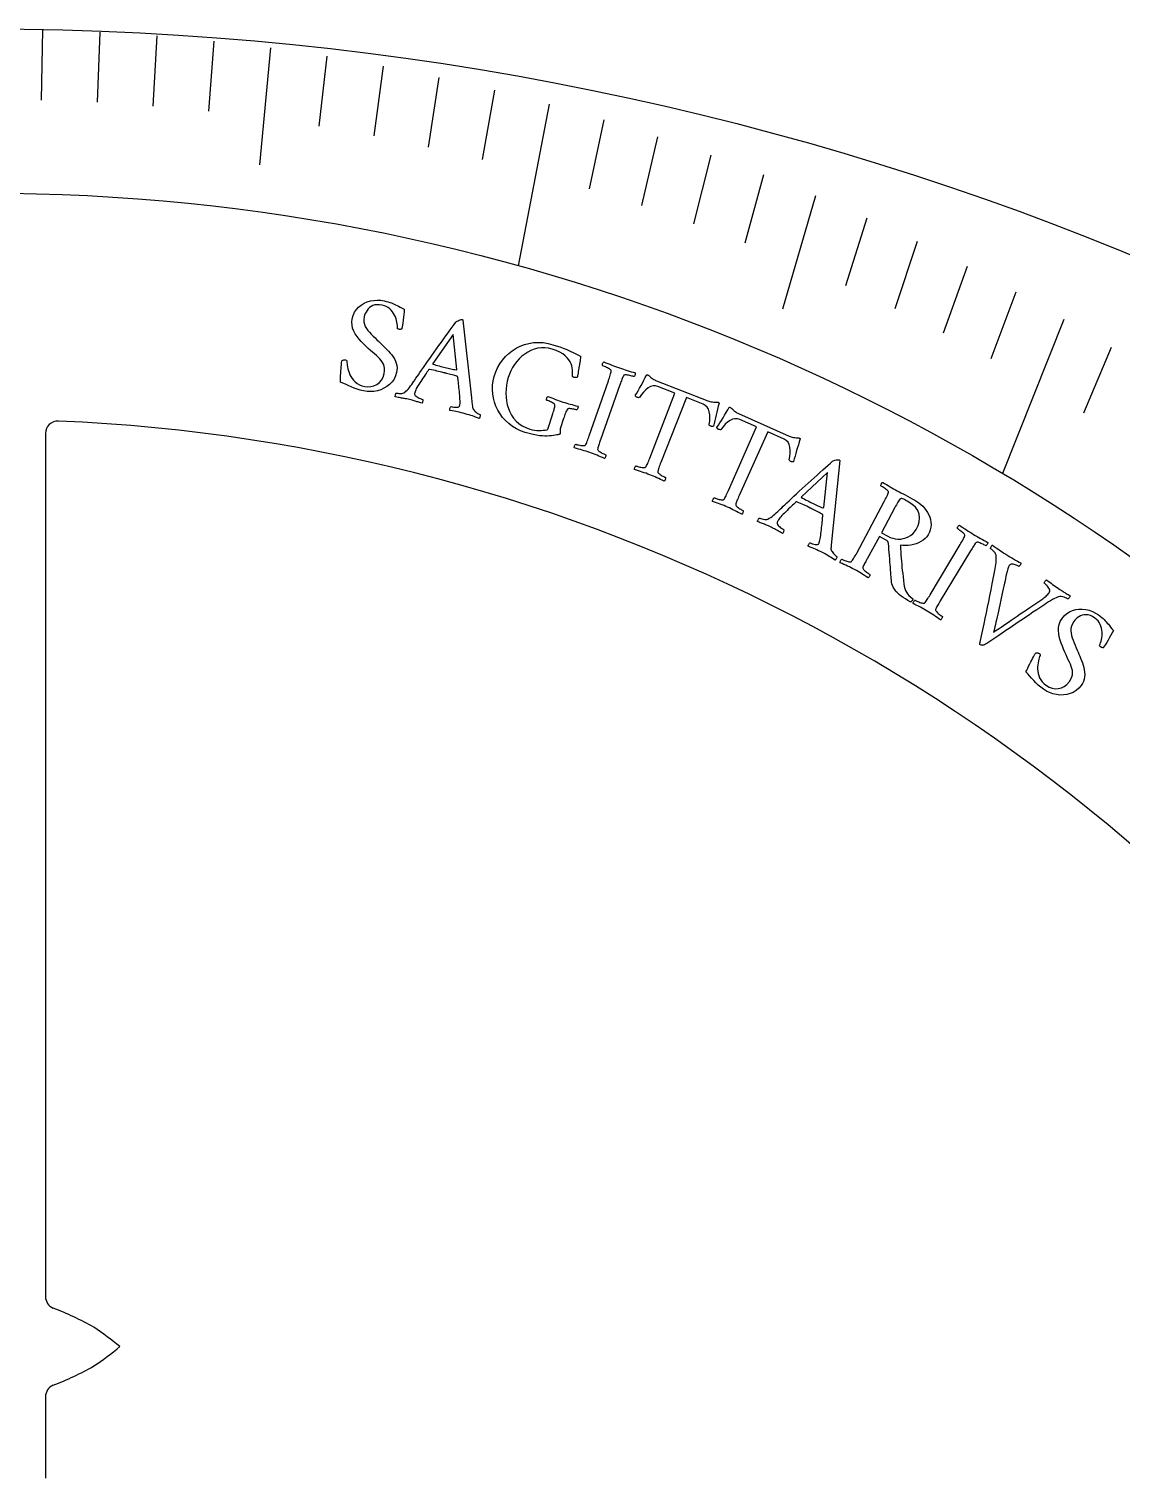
# Model space of a CAD drawing. Header units: millimetres. Extents: x -61 to 61, y -61 to 61.
# Drawn here: x 0.88 to 22.95, y 31.45 to 60.75 of the extents above; entities that cross this region are included whole.
import ezdxf

# ---------------------------------------------------------------- set-up
doc = ezdxf.new("R2010")
doc.units = ezdxf.units.MM
for name, color, linetype in [('CUT_INNER', 6, 'Continuous'), ('CUT_OUTER', 1, 'Continuous'), ('ENGRAVE', 7, 'Continuous'), ('ENGRAVE_FINE', 8, 'Continuous'), ('TEXT', 5, 'Continuous')]:
    doc.layers.add(name, color=color, linetype=linetype)

msp = doc.modelspace()

# ---------------------------------------------------------------- linework, layer by layer
at = {"layer": 'CUT_INNER'}
for points in [[(1.215, 52.5719), (1.215, 35.1207)], [(1.215, 33.0966), (1.215, 31.4524)]]:
    msp.add_lwpolyline(points, dxfattribs=at)
for centre, radius, start, end in [((1.465, 52.5719), 0.25, 87.71484, 180), ((0.0003, 17.36), 35.4924, 347.83564, 87.61872), ((1.465, 35.1207), 0.25, 180, 247.52121), ((-0.7618, 29.3339), 5.9505, 60.23707, 69.01323), ((-2.1603, 28.0684), 7.7655, 51.06311, 55.91077), ((-1.4904, 39.2441), 6.6408, 303.67843, 309.34769), ((-0.7618, 38.8834), 5.9505, 290.98677, 299.76293), ((1.465, 33.0966), 0.25, 112.47879, 180)]:
    msp.add_arc(centre, radius, start, end, dxfattribs=at)
at = {"layer": 'CUT_OUTER'}
msp.add_circle((0, 0), 60.75, dxfattribs=at)
at = {"layer": 'ENGRAVE'}
for points in [[(11.395, 59.227), (10.7664, 55.9597)], [(21.7947, 54.8792), (20.5557, 51.7594)]]:
    msp.add_lwpolyline(points, dxfattribs=at)
msp.add_circle((0, 17.3597), 40.0734, dxfattribs=at)
at = {"layer": 'ENGRAVE_FINE'}
for points in [[(1.1567, 60.7346), (1.1297, 59.3132)], [(2.3124, 60.6883), (2.2583, 59.2676)], [(3.466, 60.6113), (3.3848, 59.1917)], [(4.6164, 60.5037), (4.5082, 59.0856)], [(5.7626, 60.3656), (5.5373, 58.0053)], [(6.9036, 60.1973), (6.7414, 58.7835)], [(8.0383, 59.9989), (7.8493, 58.5879)], [(9.1658, 59.7709), (8.9499, 58.3631)], [(10.285, 59.5134), (10.0423, 58.1093)], [(12.4949, 58.912), (12.1989, 57.5164)], [(13.5837, 58.5689), (13.2612, 57.1782)], [(14.6606, 58.1982), (14.3116, 56.8129)], [(15.7246, 57.8005), (15.3493, 56.4209)], [(16.775, 57.3762), (16.1056, 55.0868)], [(17.8108, 56.926), (17.3832, 55.5592)], [(18.8315, 56.4505), (18.3779, 55.0907)], [(19.8361, 55.9504), (19.3567, 54.5981)], [(20.8241, 55.4264), (20.3189, 54.0819)], [(22.7473, 54.3094), (22.1912, 52.9817)]]:
    msp.add_lwpolyline(points, dxfattribs=at)
at = {"layer": 'TEXT'}
for points in [[(8.0598, 55.2528), (8.1022, 55.2432), (8.1406, 55.233), (8.1749, 55.2225), (8.2052, 55.2115), (8.2336, 55.1998), (8.2621, 55.1872), (8.2908, 55.1736), (8.3196, 55.159), (8.3503, 55.1432), (8.3846, 55.1258), (8.4224, 55.1069), (8.4638, 55.0864), (8.46, 55.0316), (8.4552, 54.9763), (8.4492, 54.9202), (8.4421, 54.8635), (8.4348, 54.8102), (8.4283, 54.764), (8.4224, 54.7252), (8.4172, 54.6936), (8.4156, 54.6872), (8.411, 54.6824), (8.4034, 54.6791), (8.3928, 54.6774), (8.3814, 54.6768), (8.3712, 54.6768), (8.3622, 54.6774), (8.3546, 54.6787), (8.3454, 54.6815), (8.3375, 54.6854), (8.3311, 54.6905), (8.326, 54.6967), (8.3275, 54.7235), (8.3267, 54.7531), (8.3235, 54.7853), (8.3179, 54.8203), (8.3097, 54.8565), (8.2986, 54.8927), (8.2847, 54.9287), (8.2679, 54.9646), (8.2482, 54.9995), (8.2253, 55.0323), (8.1994, 55.063), (8.1703, 55.0917), (8.138, 55.117), (8.1022, 55.1378), (8.063, 55.1541), (8.0204, 55.1658), (7.9656, 55.1743), (7.9157, 55.1755), (7.8707, 55.1696), (7.8305, 55.1564), (7.7948, 55.1378), (7.7632, 55.1154), (7.7357, 55.0893), (7.7123, 55.0594), (7.6928, 55.0275), (7.6769, 54.9951), (7.6647, 54.9624), (7.6561, 54.9293), (7.6492, 54.8768), (7.6504, 54.8272), (7.6598, 54.7807), (7.6773, 54.7372), (7.701, 54.6959), (7.7289, 54.6558), (7.7611, 54.6169), (7.7975, 54.5793), (7.8361, 54.5421), (7.8746, 54.5045), (7.9132, 54.4665), (7.9518, 54.428), (7.9817, 54.3993), (8.0131, 54.3692), (8.046, 54.3376), (8.0803, 54.3046), (8.1149, 54.2702), (8.1483, 54.2346), (8.1807, 54.1977), (8.2121, 54.1596), (8.2408, 54.1201), (8.2655, 54.0791), (8.2862, 54.0366), (8.3029, 53.9927), (8.3142, 53.9474), (8.3191, 53.9008), (8.3175, 53.853), (8.3094, 53.804), (8.2881, 53.7342), (8.2577, 53.671), (8.2183, 53.6144), (8.1698, 53.5643), (8.1147, 53.5213), (8.0552, 53.4856), (7.9914, 53.4574), (7.9234, 53.4365), (7.8531, 53.4234), (7.7826, 53.4183), (7.712, 53.4213), (7.6413, 53.4323), (7.5754, 53.4481), (7.5115, 53.4674), (7.4496, 53.4902), (7.3895, 53.5164), (7.3319, 53.5433), (7.2772, 53.5681), (7.2254, 53.5907), (7.1765, 53.6113), (7.1766, 53.6538), (7.1775, 53.6976), (7.1792, 53.7427), (7.1816, 53.7891), (7.1845, 53.8347), (7.1875, 53.8773), (7.1907, 53.9171), (7.194, 53.9539), (7.1972, 53.986), (7.1999, 54.0112), (7.2021, 54.0297), (7.204, 54.0414), (7.2125, 54.0467), (7.2214, 54.0513), (7.2308, 54.0553), (7.2405, 54.0587), (7.2505, 54.0612), (7.2604, 54.0624), (7.2702, 54.0623), (7.2799, 54.061), (7.2909, 54.0572), (7.2988, 54.0508), (7.3037, 54.0417), (7.3055, 54.03), (7.3065, 54.0077), (7.3091, 53.9813), (7.3132, 53.9508), (7.3187, 53.9162), (7.3266, 53.879), (7.3373, 53.8407), (7.3511, 53.8012), (7.3678, 53.7606), (7.3881, 53.7204), (7.4127, 53.6825), (7.4417, 53.6467), (7.475, 53.613), (7.5135, 53.5829), (7.5582, 53.5578), (7.609, 53.5377), (7.6661, 53.5225), (7.7294, 53.5147), (7.791, 53.5185), (7.8509, 53.5341), (7.9092, 53.5613), (7.9616, 53.6001), (8.0041, 53.6502), (8.0366, 53.7118), (8.0591, 53.7848), (8.0677, 53.8391), (8.0686, 53.8885), (8.0617, 53.9331), (8.047, 53.973), (8.0262, 54.0097), (8.0011, 54.0453), (7.9717, 54.0796), (7.9379, 54.1126), (7.9013, 54.1454), (7.8632, 54.1793), (7.8235, 54.2141), (7.7824, 54.2499), (7.7369, 54.2921), (7.6908, 54.336), (7.6439, 54.3816), (7.5964, 54.4288), (7.5511, 54.4781), (7.5106, 54.5297), (7.4751, 54.5836), (7.4446, 54.64), (7.4217, 54.6988), (7.4091, 54.7603), (7.4069, 54.8244), (7.4151, 54.8911), (7.4338, 54.96), (7.4613, 55.0222), (7.4978, 55.0778), (7.5433, 55.1268), (7.5956, 55.1687), (7.6527, 55.2033), (7.7146, 55.2305), (7.7812, 55.2504), (7.8504, 55.2627), (7.9199, 55.2672), (7.9898, 55.2639), (8.0598, 55.2528)], [(8.6592, 53.6264), (8.6619, 53.6303), (8.6698, 53.6418), (8.683, 53.6609), (8.7014, 53.6876), (8.7244, 53.721), (8.7511, 53.7598), (8.7815, 53.804), (8.8157, 53.8537), (8.8529, 53.9076), (8.8926, 53.9643), (8.9347, 54.0239), (8.9792, 54.0863), (9.0252, 54.1506), (9.0718, 54.2158), (9.1189, 54.282), (9.1666, 54.3491), (9.2141, 54.416), (9.2608, 54.4813), (9.3067, 54.5453), (9.3518, 54.6077), (9.3952, 54.6676), (9.4361, 54.7237), (9.4745, 54.776), (9.5102, 54.8246), (9.5204, 54.834), (9.5342, 54.8433), (9.5515, 54.8524), (9.5724, 54.8613), (9.5934, 54.8687), (9.6113, 54.8733), (9.626, 54.875), (9.6375, 54.8739), (9.6401, 54.8731), (9.6421, 54.8723), (9.6435, 54.8715), (9.6443, 54.8707), (9.6451, 54.8696), (9.6463, 54.8683), (9.6481, 54.8667), (9.6503, 54.8647), (9.8239, 53.2903), (9.8313, 53.2127), (9.837, 53.1547), (9.8412, 53.1161), (9.8437, 53.097), (9.8481, 53.0802), (9.8559, 53.0636), (9.8673, 53.0471), (9.8821, 53.0307), (9.8988, 53.0151), (9.916, 53.0011), (9.9335, 52.9886), (9.9515, 52.9776), (9.9681, 52.9684), (9.9815, 52.9615), (9.9917, 52.9567), (9.9986, 52.9541), (10.001, 52.9451), (10.0012, 52.9346), (9.9991, 52.9228), (9.9948, 52.9096), (9.9899, 52.8971), (9.9857, 52.8875), (9.9824, 52.8808), (9.9799, 52.877), (9.9427, 52.8903), (9.9074, 52.9028), (9.8742, 52.9146), (9.8428, 52.9255), (9.8109, 52.9363), (9.7757, 52.9473), (9.7374, 52.9587), (9.6959, 52.9703), (9.652, 52.9819), (9.6118, 52.992), (9.5754, 53.0004), (9.5426, 53.0073), (9.5098, 53.0137), (9.473, 53.0211), (9.4323, 53.0292), (9.3877, 53.0381), (9.3848, 53.0458), (9.3839, 53.0552), (9.3851, 53.0662), (9.3883, 53.0789), (9.3929, 53.0913), (9.3982, 53.1012), (9.4041, 53.1088), (9.4106, 53.114), (9.4246, 53.111), (9.4423, 53.1082), (9.4637, 53.1058), (9.4888, 53.1036), (9.5138, 53.1025), (9.535, 53.1034), (9.5524, 53.1062), (9.566, 53.1109), (9.5725, 53.1161), (9.5781, 53.1237), (9.583, 53.1338), (9.5871, 53.1462), (9.5898, 53.161), (9.5915, 53.1806), (9.5922, 53.205), (9.5918, 53.2343), (9.5905, 53.2672), (9.5884, 53.3022), (9.5857, 53.3395), (9.5823, 53.3789), (9.5784, 53.4192), (9.5744, 53.459), (9.5702, 53.4983), (9.5658, 53.537), (9.5615, 53.5738), (9.5576, 53.6072), (9.5541, 53.6372), (9.5509, 53.6639), (9.5483, 53.6857), (9.5464, 53.7013), (9.5453, 53.7106), (9.5449, 53.7137), (9.5446, 53.7142), (9.5439, 53.7155), (9.5426, 53.7176), (9.5408, 53.7206), (9.5387, 53.7238), (9.5364, 53.7262), (9.5339, 53.7279), (9.5313, 53.729), (9.5098, 53.7359), (9.4857, 53.7431), (9.4592, 53.7505), (9.4302, 53.7583), (9.4004, 53.766), (9.3717, 53.7734), (9.344, 53.7805), (9.3173, 53.7873), (9.3104, 53.7891), (9.3035, 53.7908), (9.2967, 53.7926), (9.2898, 53.7944), (9.2831, 53.7961), (9.2767, 53.7977), (9.2707, 53.7992), (9.265, 53.8007), (9.2252, 53.8107), (9.1884, 53.8197), (9.1547, 53.8277), (9.124, 53.8348), (9.0928, 53.8416), (9.0572, 53.8489), (9.0174, 53.8566), (8.9733, 53.8648), (8.9717, 53.865), (8.9696, 53.8647), (8.9671, 53.8639), (8.964, 53.8627), (8.9612, 53.8615), (8.9591, 53.8607), (8.9579, 53.8602), (8.9575, 53.86), (8.9554, 53.8569), (8.949, 53.8475), (8.9383, 53.8319), (8.9233, 53.8101), (8.9055, 53.784), (8.8859, 53.7555), (8.8648, 53.7247), (8.8419, 53.6916), (8.8189, 53.6578), (8.797, 53.6249), (8.7764, 53.5931), (8.7568, 53.5622), (8.7377, 53.5319), (8.7214, 53.5038), (8.708, 53.478), (8.6975, 53.4543), (8.6892, 53.4328), (8.6823, 53.4136), (8.6768, 53.3965), (8.6728, 53.3816), (8.672, 53.3667), (8.6768, 53.3519), (8.6873, 53.3375), (8.7034, 53.3233), (8.7226, 53.31), (8.7426, 53.2981), (8.7633, 53.2877), (8.7846, 53.2788), (8.8043, 53.2714), (8.82, 53.2658), (8.8315, 53.2618), (8.839, 53.2596), (8.8405, 53.2548), (8.8409, 53.2471), (8.8403, 53.2366), (8.8386, 53.2233), (8.8362, 53.2096), (8.8331, 53.198), (8.8296, 53.1886), (8.8254, 53.1814), (8.801, 53.1888), (8.7784, 53.1958), (8.7576, 53.2024), (8.7387, 53.2084), (8.7208, 53.2143), (8.7028, 53.2201), (8.6848, 53.2259), (8.6668, 53.2317), (8.6474, 53.2377), (8.625, 53.244), (8.5995, 53.2506), (8.5712, 53.2576), (8.5425, 53.2643), (8.516, 53.27), (8.4919, 53.2748), (8.4701, 53.2787), (8.4494, 53.2821), (8.4287, 53.2855), (8.408, 53.2889), (8.3873, 53.2923), (8.3652, 53.296), (8.3404, 53.3003), (8.3129, 53.3052), (8.2827, 53.3107), (8.2813, 53.3155), (8.2813, 53.323), (8.2826, 53.3334), (8.2852, 53.3464), (8.2887, 53.3599), (8.2924, 53.3713), (8.2963, 53.3806), (8.3005, 53.3879), (8.3151, 53.3854), (8.3343, 53.3834), (8.3581, 53.382), (8.3865, 53.3811), (8.4149, 53.382), (8.4389, 53.3859), (8.4584, 53.3929), (8.4735, 53.4029), (8.4995, 53.4252), (8.5244, 53.4494), (8.5481, 53.4755), (8.5707, 53.5035), (8.5927, 53.5329), (8.6149, 53.5632), (8.637, 53.5944), (8.6592, 53.6264)], [(9.456, 54.5756), (9.0439, 53.9845), (9.0439, 53.9841), (9.0439, 53.983), (9.0439, 53.9812), (9.0439, 53.9786), (9.0441, 53.976), (9.0446, 53.9741), (9.0455, 53.9728), (9.0467, 53.9721), (9.074, 53.964), (9.1039, 53.9554), (9.1364, 53.9463), (9.1716, 53.9366), (9.2062, 53.9273), (9.2373, 53.919), (9.2648, 53.9118), (9.2887, 53.9056), (9.3197, 53.8979), (9.3493, 53.8909), (9.3774, 53.8846), (9.404, 53.879), (9.4305, 53.8736), (9.4582, 53.8679), (9.4872, 53.8619), (9.5173, 53.8555), (9.5199, 53.8553), (9.5222, 53.8561), (9.5242, 53.8578), (9.5259, 53.8606), (9.5273, 53.8634), (9.5283, 53.8654), (9.5289, 53.8666), (9.5291, 53.8671)], [(11.4582, 52.9457), (11.4595, 52.9498), (11.4608, 52.9538), (11.4621, 52.9579), (11.4634, 52.9619), (11.4647, 52.9659), (11.466, 52.97), (11.4673, 52.974), (11.4686, 52.9781), (11.4766, 53.0031), (11.484, 53.027), (11.4909, 53.0498), (11.4972, 53.0714), (11.5025, 53.0917), (11.5064, 53.1105), (11.5088, 53.1276), (11.5098, 53.1432), (11.5087, 53.152), (11.5026, 53.1615), (11.4918, 53.1715), (11.4761, 53.1822), (11.4577, 53.193), (11.4387, 53.2031), (11.4192, 53.2127), (11.3991, 53.2217), (11.3802, 53.2296), (11.3645, 53.236), (11.3517, 53.2409), (11.342, 53.2442), (11.3404, 53.2518), (11.3403, 53.2611), (11.3416, 53.2721), (11.3445, 53.285), (11.3485, 53.2974), (11.3534, 53.3074), (11.3592, 53.3148), (11.3659, 53.3198), (11.4059, 53.3054), (11.445, 53.2909), (11.4834, 53.2763), (11.5209, 53.2615), (11.5582, 53.2469), (11.5956, 53.233), (11.6333, 53.2197), (11.6711, 53.207), (11.7099, 53.1947), (11.7477, 53.1834), (11.7846, 53.1732), (11.8205, 53.164), (11.8566, 53.1548), (11.8941, 53.1448), (11.933, 53.1339), (11.9733, 53.1221), (11.9759, 53.1142), (11.9762, 53.1047), (11.9743, 53.0938), (11.9702, 53.0814), (11.965, 53.0693), (11.9595, 53.0596), (11.9539, 53.0521), (11.9482, 53.047), (11.9385, 53.0499), (11.9256, 53.0534), (11.9095, 53.0574), (11.8902, 53.0619), (11.8695, 53.0661), (11.8492, 53.0695), (11.8294, 53.072), (11.8101, 53.0735), (11.7927, 53.0736), (11.7788, 53.0716), (11.7683, 53.0675), (11.7612, 53.0613), (11.7507, 53.0456), (11.7406, 53.0272), (11.7309, 53.006), (11.7216, 52.982), (11.7124, 52.9562), (11.7031, 52.9293), (11.6936, 52.9013), (11.684, 52.8722), (11.623, 52.6867), (11.6172, 52.6663), (11.6139, 52.648), (11.6132, 52.6319), (11.6151, 52.6178), (11.6174, 52.6052), (11.618, 52.593), (11.6169, 52.5815), (11.6142, 52.5704), (11.612, 52.5654), (11.6089, 52.561), (11.6049, 52.5573), (11.6, 52.5543), (11.5928, 52.5514), (11.5819, 52.5483), (11.5671, 52.545), (11.5486, 52.5414), (11.5147, 52.5359), (11.4785, 52.5308), (11.4401, 52.526), (11.3994, 52.5216), (11.3556, 52.5187), (11.3075, 52.5186), (11.2552, 52.5212), (11.1987, 52.5266), (11.1366, 52.536), (11.0675, 52.5503), (10.9915, 52.5697), (10.9084, 52.5941), (10.8158, 52.6273), (10.7297, 52.6677), (10.6501, 52.7154), (10.5769, 52.7703), (10.5105, 52.8312), (10.4513, 52.8968), (10.3994, 52.9672), (10.3546, 53.0423), (10.3174, 53.121), (10.288, 53.2021), (10.2664, 53.2858), (10.2528, 53.3719), (10.2473, 53.4594), (10.2505, 53.5472), (10.2624, 53.6353), (10.2831, 53.7237), (10.3135, 53.815), (10.3515, 53.901), (10.3973, 53.9817), (10.4508, 54.057), (10.5111, 54.1264), (10.5769, 54.1891), (10.6484, 54.2452), (10.7256, 54.2946), (10.8075, 54.3362), (10.8934, 54.369), (10.9831, 54.3929), (11.0767, 54.4079), (11.1729, 54.4133), (11.2705, 54.4083), (11.3694, 54.3927), (11.4695, 54.3668), (11.5372, 54.345), (11.606, 54.3212), (11.676, 54.2955), (11.747, 54.2677), (11.8183, 54.2375), (11.8892, 54.2043), (11.9597, 54.1681), (12.0297, 54.1289), (12.0292, 54.1253), (12.0276, 54.1143), (12.025, 54.0961), (12.0214, 54.0706), (12.0169, 54.0402), (12.0118, 54.0075), (12.0061, 53.9723), (11.9999, 53.9347), (11.9934, 53.8968), (11.9874, 53.8606), (11.9817, 53.8262), (11.9764, 53.7935), (11.9717, 53.7649), (11.9678, 53.743), (11.9648, 53.7277), (11.9626, 53.719), (11.9608, 53.7137), (11.9563, 53.7092), (11.9491, 53.7056), (11.939, 53.703), (11.9277, 53.7015), (11.9165, 53.7014), (11.9053, 53.7028), (11.8943, 53.7057), (11.8852, 53.7093), (11.8771, 53.7136), (11.87, 53.7187), (11.8639, 53.7246), (11.8657, 53.7426), (11.8669, 53.7653), (11.8676, 53.7926), (11.8676, 53.8246), (11.8654, 53.8599), (11.8592, 53.8972), (11.849, 53.9366), (11.8349, 53.978), (11.8153, 54.0201), (11.7888, 54.0616), (11.7553, 54.1025), (11.7149, 54.1428), (11.6658, 54.1812), (11.6064, 54.2161), (11.5366, 54.2478), (11.4566, 54.2759), (11.3817, 54.2946), (11.3077, 54.3037), (11.2347, 54.3033), (11.1627, 54.2934), (11.0926, 54.2752), (11.0252, 54.2498), (10.9606, 54.2172), (10.8987, 54.1775), (10.8404, 54.1318), (10.7865, 54.0814), (10.737, 54.0265), (10.692, 53.9668), (10.652, 53.904), (10.6177, 53.8393), (10.5891, 53.7727), (10.5661, 53.7043), (10.5463, 53.6264), (10.5321, 53.5477), (10.5233, 53.4681), (10.5199, 53.3877), (10.5223, 53.3078), (10.5312, 53.2299), (10.5464, 53.154), (10.5679, 53.08), (10.5961, 53.0093), (10.6314, 52.9431), (10.6737, 52.8813), (10.723, 52.8239), (10.7799, 52.7724), (10.8448, 52.728), (10.918, 52.6908), (10.9993, 52.6607), (11.0491, 52.647), (11.0972, 52.6378), (11.1436, 52.6329), (11.1883, 52.6324), (11.2309, 52.6345), (11.2711, 52.6376), (11.3089, 52.6416), (11.3442, 52.6465), (11.351, 52.6475), (11.3566, 52.6495), (11.3608, 52.6526), (11.3636, 52.6566), (11.3658, 52.6613), (11.368, 52.6667), (11.3702, 52.6726), (11.3723, 52.679)], [(12.813, 53.8963), (12.8528, 53.8826), (12.8924, 53.8695), (12.9315, 53.8571), (12.9704, 53.8453), (13.0094, 53.8335), (13.0492, 53.8213), (13.0899, 53.8085), (13.1313, 53.7952), (13.1337, 53.7872), (13.1339, 53.7777), (13.1318, 53.7668), (13.1275, 53.7544), (13.1219, 53.7425), (13.1162, 53.7329), (13.1104, 53.7256), (13.1044, 53.7206), (13.0943, 53.724), (13.0807, 53.7281), (13.0634, 53.7329), (13.0425, 53.7384), (13.02, 53.7439), (12.998, 53.7487), (12.9766, 53.7526), (12.9556, 53.7559), (12.9368, 53.7575), (12.9218, 53.7566), (12.9106, 53.7533), (12.9031, 53.7475), (12.8943, 53.7345), (12.8857, 53.7192), (12.8772, 53.7015), (12.8689, 53.6816), (12.8605, 53.66), (12.852, 53.6373), (12.8433, 53.6135), (12.8344, 53.5887), (12.833, 53.5847), (12.8316, 53.5807), (12.8302, 53.5767), (12.8288, 53.5727), (12.8273, 53.5687), (12.8259, 53.5647), (12.8245, 53.5607), (12.8231, 53.5567), (12.429, 52.4443), (12.4276, 52.4403), (12.4262, 52.4363), (12.4248, 52.4323), (12.4233, 52.4283), (12.4219, 52.4243), (12.4205, 52.4203), (12.4191, 52.4163), (12.4177, 52.4123), (12.409, 52.3875), (12.4009, 52.3638), (12.3933, 52.3413), (12.3864, 52.3198), (12.3805, 52.2997), (12.376, 52.2811), (12.373, 52.264), (12.3715, 52.2485), (12.3738, 52.2404), (12.3802, 52.2311), (12.3907, 52.2209), (12.4052, 52.2095), (12.4222, 52.1979), (12.4402, 52.1869), (12.4591, 52.1765), (12.479, 52.1666), (12.4977, 52.1579), (12.5134, 52.1509), (12.526, 52.1455), (12.5354, 52.1418), (12.5367, 52.1342), (12.5364, 52.1249), (12.5345, 52.1139), (12.5312, 52.1012), (12.5266, 52.089), (12.5214, 52.0792), (12.5153, 52.072), (12.5085, 52.0673), (12.4705, 52.0839), (12.4332, 52.1), (12.3966, 52.1156), (12.3608, 52.1307), (12.325, 52.1453), (12.2886, 52.1596), (12.2514, 52.1736), (12.2136, 52.1872), (12.1765, 52.1999), (12.1388, 52.2122), (12.1006, 52.224), (12.062, 52.2355), (12.0228, 52.2466), (11.9833, 52.2577), (11.9434, 52.2687), (11.9031, 52.2796), (11.9007, 52.2875), (11.9005, 52.2969), (11.9025, 52.3078), (11.9066, 52.3202), (11.9119, 52.3322), (11.9173, 52.342), (11.9229, 52.3494), (11.9286, 52.3546), (11.9383, 52.3515), (11.9515, 52.3479), (11.9681, 52.3436), (11.9882, 52.3387), (12.01, 52.3339), (12.0315, 52.3302), (12.0528, 52.3274), (12.0739, 52.3257), (12.0928, 52.3253), (12.1073, 52.3269), (12.1174, 52.3303), (12.1232, 52.3355), (12.1339, 52.3511), (12.1443, 52.3694), (12.1543, 52.3905), (12.1639, 52.4143), (12.1735, 52.44), (12.1832, 52.4668), (12.1932, 52.4946), (12.2033, 52.5235), (12.5902, 53.6384), (12.6002, 53.6674), (12.6097, 53.6956), (12.6187, 53.7231), (12.6273, 53.7498), (12.6346, 53.7751), (12.6399, 53.7982), (12.643, 53.8193), (12.6441, 53.8383), (12.643, 53.8471), (12.6369, 53.8565), (12.6258, 53.8666), (12.6097, 53.8772), (12.5907, 53.8879), (12.571, 53.8984), (12.5506, 53.9085), (12.5296, 53.9182), (12.5098, 53.927), (12.4933, 53.934), (12.48, 53.9394), (12.4701, 53.943), (12.4685, 53.9507), (12.4685, 53.96), (12.4701, 53.9711), (12.4732, 53.9838), (12.4775, 53.9962), (12.4827, 54.006), (12.4887, 54.0133), (12.4957, 54.018), (12.5366, 54.0025), (12.5771, 53.9868), (12.6171, 53.9711), (12.6568, 53.9552), (12.6961, 53.9396), (12.7352, 53.9246), (12.7742, 53.9102), (12.813, 53.8963)], [(14.6022, 53.231), (14.62, 53.2247), (14.6408, 53.2191), (14.6647, 53.2141), (14.6916, 53.2098), (14.7183, 53.2063), (14.7414, 53.2038), (14.7611, 53.2025), (14.7772, 53.2021), (14.7891, 53.2026), (14.7987, 53.2024), (14.8061, 53.2017), (14.8113, 53.2003), (14.8154, 53.1982), (14.8196, 53.1953), (14.8238, 53.1917), (14.8281, 53.1872), (14.811, 53.126), (14.7947, 53.0655), (14.7794, 53.0058), (14.7649, 52.9469), (14.7513, 52.8888), (14.7386, 52.8314), (14.7268, 52.7748), (14.7158, 52.719), (14.7115, 52.7176), (14.706, 52.7162), (14.6994, 52.715), (14.6917, 52.7138), (14.6833, 52.7134), (14.6748, 52.7146), (14.6662, 52.7175), (14.6574, 52.7219), (14.6444, 52.7282), (14.6347, 52.7351), (14.6284, 52.7425), (14.6254, 52.7504), (14.6362, 52.8208), (14.6403, 52.8874), (14.6377, 52.9502), (14.6284, 53.0094), (14.611, 53.062), (14.5842, 53.1054), (14.548, 53.1396), (14.5026, 53.1645), (14.1663, 53.2989), (13.6494, 51.9878), (13.6383, 51.9593), (13.6277, 51.9317), (13.6177, 51.905), (13.6082, 51.8793), (13.6, 51.855), (13.5939, 51.8325), (13.5898, 51.8118), (13.5877, 51.7931), (13.5898, 51.7848), (13.5958, 51.7754), (13.6059, 51.7648), (13.62, 51.7529), (13.6365, 51.7408), (13.6539, 51.7292), (13.672, 51.7183), (13.6909, 51.708), (13.7088, 51.6989), (13.7238, 51.6914), (13.7359, 51.6857), (13.7452, 51.6817), (13.7462, 51.6741), (13.7455, 51.6648), (13.7433, 51.6539), (13.7395, 51.6413), (13.7346, 51.6292), (13.7289, 51.6197), (13.7227, 51.6126), (13.7157, 51.6082), (13.6783, 51.6261), (13.6416, 51.6435), (13.6056, 51.6604), (13.5703, 51.6767), (13.5351, 51.6926), (13.4991, 51.7082), (13.4625, 51.7234), (13.4251, 51.7383), (13.3885, 51.7523), (13.3513, 51.7659), (13.3136, 51.7791), (13.2753, 51.7919), (13.2366, 51.8044), (13.1975, 51.8169), (13.158, 51.8292), (13.118, 51.8415), (13.1159, 51.8495), (13.1161, 51.8589), (13.1184, 51.8698), (13.123, 51.882), (13.1287, 51.8939), (13.1345, 51.9034), (13.1403, 51.9106), (13.1462, 51.9156), (13.1558, 51.9122), (13.1688, 51.9081), (13.1853, 51.9033), (13.2052, 51.8976), (13.2268, 51.8921), (13.2481, 51.8876), (13.2694, 51.8841), (13.2904, 51.8816), (13.3092, 51.8806), (13.3238, 51.8816), (13.334, 51.8847), (13.34, 51.8898), (13.3513, 51.905), (13.3622, 51.9229), (13.373, 51.9436), (13.3834, 51.9671), (13.3939, 51.9924), (13.4046, 52.0188), (13.4155, 52.0463), (13.4266, 52.0748), (13.935, 53.3892), (13.5911, 53.5204), (13.5408, 53.5328), (13.491, 53.5321), (13.4419, 53.5184), (13.3935, 53.4914), (13.3464, 53.4544), (13.3013, 53.4101), (13.2584, 53.3586), (13.2175, 53.3), (13.2099, 53.2962), (13.2002, 53.295), (13.1885, 53.2965), (13.1746, 53.3007), (13.1652, 53.3033), (13.1572, 53.307), (13.1506, 53.3117), (13.1453, 53.3174), (13.141, 53.3233), (13.1374, 53.3286), (13.1345, 53.3332), (13.1324, 53.3372), (13.1621, 53.3857), (13.1915, 53.4354), (13.2205, 53.4863), (13.2493, 53.5385), (13.278, 53.5919), (13.3067, 53.6463), (13.3355, 53.7019), (13.3643, 53.7586), (13.3723, 53.758), (13.3805, 53.756), (13.389, 53.7526), (13.3978, 53.7478), (13.4061, 53.7424), (13.4134, 53.7371), (13.4196, 53.7321), (13.4246, 53.7273), (13.4363, 53.7169), (13.4505, 53.7053), (13.4672, 53.6927), (13.4864, 53.6788), (13.5063, 53.6655), (13.5252, 53.6542), (13.5432, 53.6449), (13.5601, 53.6378)], [(16.2433, 52.5183), (16.2608, 52.5112), (16.2813, 52.5047), (16.3049, 52.4986), (16.3316, 52.493), (16.3581, 52.4883), (16.3811, 52.4848), (16.4007, 52.4825), (16.4168, 52.4814), (16.4286, 52.4813), (16.4383, 52.4807), (16.4456, 52.4796), (16.4508, 52.478), (16.4548, 52.4757), (16.4588, 52.4727), (16.4628, 52.4688), (16.4669, 52.4642), (16.447, 52.4038), (16.428, 52.3441), (16.4099, 52.2852), (16.3927, 52.227), (16.3764, 52.1696), (16.3611, 52.1129), (16.3467, 52.0569), (16.3332, 52.0017), (16.3288, 52.0004), (16.3232, 51.9993), (16.3166, 51.9984), (16.3088, 51.9975), (16.3004, 51.9976), (16.292, 51.9992), (16.2835, 52.0024), (16.275, 52.0072), (16.2622, 52.0141), (16.2529, 52.0215), (16.2469, 52.0291), (16.2443, 52.0372), (16.2583, 52.107), (16.2655, 52.1733), (16.2658, 52.2363), (16.2592, 52.2957), (16.2442, 52.3491), (16.2195, 52.3937), (16.185, 52.4296), (16.1407, 52.4566), (15.811, 52.6063), (15.2341, 51.3204), (15.2217, 51.2925), (15.2098, 51.2654), (15.1986, 51.2393), (15.1879, 51.214), (15.1786, 51.1901), (15.1714, 51.1679), (15.1664, 51.1475), (15.1635, 51.1288), (15.1651, 51.1205), (15.1707, 51.1108), (15.1803, 51.0997), (15.1939, 51.0872), (15.2098, 51.0743), (15.2266, 51.062), (15.2442, 51.0502), (15.2626, 51.039), (15.2801, 51.0291), (15.2947, 51.021), (15.3066, 51.0147), (15.3156, 51.0103), (15.3162, 51.0026), (15.3152, 50.9934), (15.3125, 50.9826), (15.3081, 50.9702), (15.3026, 50.9583), (15.2965, 50.949), (15.2899, 50.9423), (15.2828, 50.9382), (15.2462, 50.9578), (15.2104, 50.9769), (15.1752, 50.9954), (15.1407, 51.0134), (15.1062, 51.0309), (15.071, 51.0481), (15.0351, 51.065), (14.9985, 51.0816), (14.9626, 51.0973), (14.926, 51.1126), (14.889, 51.1275), (14.8513, 51.1421), (14.8132, 51.1564), (14.7747, 51.1706), (14.7358, 51.1848), (14.6965, 51.1989), (14.6948, 51.207), (14.6954, 51.2164), (14.6982, 51.2271), (14.7034, 51.2391), (14.7096, 51.2507), (14.7158, 51.2599), (14.722, 51.2669), (14.7281, 51.2716), (14.7375, 51.2678), (14.7503, 51.2631), (14.7665, 51.2575), (14.7862, 51.2509), (14.8075, 51.2444), (14.8286, 51.2389), (14.8497, 51.2345), (14.8706, 51.231), (14.8893, 51.2291), (14.9039, 51.2295), (14.9143, 51.232), (14.9205, 51.2368), (14.9324, 51.2515), (14.9442, 51.2689), (14.9559, 51.2891), (14.9674, 51.312), (14.9791, 51.3369), (14.991, 51.3628), (15.0031, 51.3897), (15.0155, 51.4176), (15.5841, 52.7072), (15.2466, 52.8541), (15.1969, 52.8689), (15.1472, 52.8705), (15.0975, 52.859), (15.0479, 52.8343), (14.9991, 52.7995), (14.9521, 52.7573), (14.9068, 52.7079), (14.8632, 52.6512), (14.8555, 52.6477), (14.8458, 52.647), (14.8341, 52.6491), (14.8204, 52.6539), (14.8112, 52.657), (14.8034, 52.661), (14.7969, 52.666), (14.7919, 52.672), (14.7879, 52.6781), (14.7845, 52.6835), (14.7819, 52.6882), (14.78, 52.6923), (14.8119, 52.7393), (14.8435, 52.7877), (14.8749, 52.8372), (14.9061, 52.888), (14.9372, 52.94), (14.9684, 52.9931), (14.9997, 53.0473), (15.0311, 53.1026), (15.039, 53.1016), (15.0472, 53.0992), (15.0555, 53.0954), (15.064, 53.0902), (15.0721, 53.0844), (15.0791, 53.0788), (15.0851, 53.0736), (15.0899, 53.0685), (15.1011, 53.0576), (15.1147, 53.0454), (15.1308, 53.0319), (15.1493, 53.0172), (15.1686, 53.003), (15.187, 52.9908), (15.2045, 52.9808), (15.2211, 52.9728)], [(16.0387, 51.0201), (16.042, 51.0233), (16.0522, 51.0328), (16.0691, 51.0488), (16.0927, 51.0711), (16.1221, 51.0989), (16.1563, 51.1313), (16.1953, 51.1682), (16.2391, 51.2097), (16.2867, 51.2546), (16.3374, 51.3018), (16.391, 51.3513), (16.4476, 51.403), (16.506, 51.4563), (16.5652, 51.5104), (16.625, 51.5653), (16.6857, 51.6209), (16.7461, 51.6764), (16.8054, 51.7306), (16.8637, 51.7835), (16.9208, 51.8352), (16.9758, 51.8846), (17.0274, 51.931), (17.0759, 51.9741), (17.121, 52.0142), (17.133, 52.0213), (17.1484, 52.0275), (17.1672, 52.0328), (17.1894, 52.0371), (17.2116, 52.04), (17.23, 52.0407), (17.2448, 52.0393), (17.2558, 52.0358), (17.2581, 52.0345), (17.2599, 52.0334), (17.2611, 52.0323), (17.2617, 52.0313), (17.2623, 52.0301), (17.2632, 52.0285), (17.2646, 52.0266), (17.2664, 52.0242), (17.1075, 50.4482), (17.0986, 50.3708), (17.092, 50.3128), (17.088, 50.2743), (17.0866, 50.2551), (17.0873, 50.2377), (17.0915, 50.2198), (17.0991, 50.2013), (17.1102, 50.1822), (17.1233, 50.1635), (17.1372, 50.1462), (17.1517, 50.1302), (17.167, 50.1157), (17.1813, 50.1033), (17.193, 50.0937), (17.2019, 50.0869), (17.2082, 50.0829), (17.2086, 50.0736), (17.2066, 50.0634), (17.2021, 50.0523), (17.1952, 50.0402), (17.1877, 50.029), (17.1817, 50.0205), (17.177, 50.0147), (17.1738, 50.0115), (17.1402, 50.0323), (17.1083, 50.0518), (17.0782, 50.0703), (17.0499, 50.0876), (17.0209, 50.1047), (16.9888, 50.1229), (16.9537, 50.142), (16.9155, 50.162), (16.875, 50.1825), (16.8378, 50.2007), (16.8039, 50.2166), (16.7733, 50.2301), (16.7426, 50.2433), (16.7081, 50.2582), (16.67, 50.2746), (16.6283, 50.2927), (16.627, 50.3008), (16.6281, 50.3102), (16.6316, 50.3207), (16.6374, 50.3324), (16.6445, 50.3435), (16.6517, 50.3522), (16.659, 50.3584), (16.6665, 50.3621), (16.6796, 50.3562), (16.6963, 50.3498), (16.7167, 50.343), (16.7408, 50.3356), (16.7651, 50.3293), (16.786, 50.3257), (16.8036, 50.3248), (16.8178, 50.3266), (16.8252, 50.3303), (16.8324, 50.3366), (16.8392, 50.3454), (16.8458, 50.3568), (16.8516, 50.3706), (16.8574, 50.3894), (16.8631, 50.4132), (16.8688, 50.442), (16.8744, 50.4743), (16.8797, 50.509), (16.8848, 50.546), (16.8897, 50.5853), (16.8943, 50.6255), (16.8987, 50.6653), (16.9028, 50.7046), (16.9066, 50.7434), (16.9101, 50.7803), (16.9132, 50.8138), (16.916, 50.8439), (16.9185, 50.8706), (16.9205, 50.8924), (16.9219, 50.9081), (16.9227, 50.9174), (16.923, 50.9206), (16.9229, 50.921), (16.9224, 50.9225), (16.9216, 50.9248), (16.9205, 50.9282), (16.9191, 50.9317), (16.9173, 50.9345), (16.9153, 50.9367), (16.9129, 50.9383), (16.8933, 50.9496), (16.8713, 50.9616), (16.8469, 50.9745), (16.8201, 50.9881), (16.7926, 51.0018), (16.7661, 51.015), (16.7405, 51.0278), (16.7158, 51.04), (16.7094, 51.0432), (16.7031, 51.0464), (16.6967, 51.0495), (16.6903, 51.0527), (16.6841, 51.0558), (16.6782, 51.0587), (16.6727, 51.0614), (16.6674, 51.064), (16.6306, 51.0821), (16.5965, 51.0986), (16.5652, 51.1135), (16.5367, 51.1268), (16.5075, 51.14), (16.4743, 51.1545), (16.437, 51.1704), (16.3956, 51.1877), (16.394, 51.1881), (16.3919, 51.1882), (16.3893, 51.1881), (16.3861, 51.1875), (16.383, 51.187), (16.3808, 51.1865), (16.3795, 51.1863), (16.3791, 51.1862), (16.3764, 51.1836), (16.3681, 51.1758), (16.3544, 51.1628), (16.3353, 51.1445), (16.3123, 51.1227), (16.2873, 51.099), (16.2601, 51.0733), (16.2309, 51.0456), (16.2013, 51.0174), (16.1731, 50.9898), (16.1462, 50.963), (16.1207, 50.9369), (16.0956, 50.9113), (16.0738, 50.8872), (16.0554, 50.8647), (16.0402, 50.8437), (16.0275, 50.8245), (16.0168, 50.8071), (16.0079, 50.7915), (16.0008, 50.7778), (15.9969, 50.7633), (15.9985, 50.7479), (16.0058, 50.7316), (16.0185, 50.7144), (16.0346, 50.6974), (16.0517, 50.6816), (16.0697, 50.6671), (16.0887, 50.6539), (16.1065, 50.6426), (16.1205, 50.6338), (16.131, 50.6275), (16.1379, 50.6238), (16.1383, 50.6188), (16.1372, 50.6112), (16.1344, 50.601), (16.1299, 50.5883), (16.1247, 50.5755), (16.1193, 50.5648), (16.1138, 50.5563), (16.1083, 50.5501), (16.0859, 50.5625), (16.0653, 50.5741), (16.0463, 50.5848), (16.0291, 50.5947), (16.0128, 50.6041), (15.9964, 50.6136), (15.9801, 50.623), (15.9637, 50.6324), (15.9459, 50.6423), (15.9253, 50.6532), (15.9018, 50.665), (15.8755, 50.6777), (15.8488, 50.6902), (15.8242, 50.7014), (15.8016, 50.7111), (15.7811, 50.7195), (15.7615, 50.7271), (15.742, 50.7348), (15.7225, 50.7424), (15.7029, 50.75), (15.6821, 50.7583), (15.6588, 50.7676), (15.6329, 50.7782), (15.6045, 50.7899), (15.6042, 50.7949), (15.6057, 50.8022), (15.6091, 50.8121), (15.6144, 50.8243), (15.6206, 50.8367), (15.6266, 50.8471), (15.6324, 50.8554), (15.638, 50.8617), (15.6518, 50.8562), (15.6701, 50.8502), (15.6931, 50.8439), (15.7207, 50.8371), (15.7487, 50.832), (15.773, 50.8308), (15.7935, 50.8336), (15.8103, 50.8402), (15.8404, 50.8566), (15.8698, 50.8751), (15.8985, 50.8957), (15.9264, 50.9183), (15.9541, 50.9425), (15.982, 50.9675), (16.0102, 50.9934), (16.0387, 51.0201)], [(17.016, 51.782), (16.4895, 51.2899), (16.4895, 51.2896), (16.4892, 51.2885), (16.4889, 51.2867), (16.4883, 51.2842), (16.488, 51.2816), (16.4881, 51.2796), (16.4887, 51.2781), (16.4897, 51.2772), (16.5147, 51.2636), (16.5421, 51.2489), (16.5721, 51.2332), (16.6044, 51.2165), (16.6364, 51.2001), (16.6651, 51.1855), (16.6904, 51.1727), (16.7125, 51.1617), (16.7413, 51.1477), (16.7687, 51.1346), (16.7949, 51.1226), (16.8198, 51.1116), (16.8446, 51.1008), (16.8705, 51.0895), (16.8975, 51.0775), (16.9256, 51.065), (16.9281, 51.0642), (16.9305, 51.0645), (16.9329, 51.0658), (16.9351, 51.0681), (16.9371, 51.0706), (16.9385, 51.0724), (16.9393, 51.0735), (16.9396, 51.0738)], [(18.7835, 51.2229), (18.8251, 51.1976), (18.8655, 51.1684), (18.9045, 51.1355), (18.9422, 51.0987), (18.9774, 51.059), (19.0091, 51.0172), (19.0372, 50.9732), (19.0618, 50.9272), (19.0817, 50.8795), (19.0962, 50.8307), (19.105, 50.7807), (19.1084, 50.7296), (19.1051, 50.6779), (19.0943, 50.6263), (19.076, 50.5747), (19.0502, 50.5232), (19.0226, 50.4823), (18.9893, 50.4455), (18.9503, 50.4128), (18.9056, 50.3842), (18.8571, 50.3598), (18.8066, 50.3398), (18.7541, 50.3241), (18.6996, 50.3127), (18.645, 50.3058), (18.5921, 50.3036), (18.5409, 50.3061), (18.4913, 50.3132), (18.4942, 50.2433), (18.4975, 50.1758), (18.5013, 50.1109), (18.5056, 50.0485), (18.5105, 49.9873), (18.516, 49.9259), (18.5221, 49.8644), (18.5287, 49.8026), (18.5359, 49.7391), (18.5435, 49.6723), (18.5515, 49.6021), (18.5598, 49.5286), (18.5673, 49.4814), (18.5783, 49.4379), (18.5927, 49.398), (18.6106, 49.3618), (18.6336, 49.3278), (18.6632, 49.2943), (18.6994, 49.2615), (18.7421, 49.2292), (18.7425, 49.221), (18.7399, 49.2116), (18.7342, 49.2013), (18.7254, 49.1898), (18.7161, 49.1791), (18.7086, 49.1709), (18.7031, 49.1653), (18.6995, 49.1623), (18.6434, 49.196), (18.5928, 49.2277), (18.5477, 49.2576), (18.5082, 49.2855), (18.4742, 49.3112), (18.4457, 49.3343), (18.4228, 49.3548), (18.4054, 49.3726), (18.3953, 49.3859), (18.3835, 49.4019), (18.3701, 49.4207), (18.3551, 49.4423), (18.3406, 49.4672), (18.3287, 49.496), (18.3194, 49.5289), (18.3128, 49.5657), (18.3109, 49.5829), (18.3085, 49.6064), (18.3057, 49.6363), (18.3024, 49.6725), (18.2989, 49.714), (18.2952, 49.7595), (18.2913, 49.8092), (18.2872, 49.8631), (18.283, 49.92), (18.2785, 49.9787), (18.2738, 50.0395), (18.2688, 50.1021), (18.2639, 50.1653), (18.2592, 50.2277), (18.2547, 50.2894), (18.2506, 50.3502), (18.2456, 50.3699), (18.2342, 50.3884), (18.2163, 50.4055), (18.192, 50.4213), (18.0644, 50.4912), (17.8178, 50.039), (17.8158, 50.0352), (17.8138, 50.0315), (17.8118, 50.0278), (17.8097, 50.0241), (17.8077, 50.0203), (17.8057, 50.0166), (17.8036, 50.0129), (17.8016, 50.0091), (17.7891, 49.986), (17.7773, 49.9639), (17.7663, 49.9428), (17.7561, 49.9228), (17.747, 49.9038), (17.7397, 49.8861), (17.7341, 49.8698), (17.7301, 49.8547), (17.7311, 49.8463), (17.736, 49.8362), (17.7447, 49.8244), (17.7572, 49.8109), (17.7722, 49.7967), (17.7882, 49.783), (17.8052, 49.7697), (17.8233, 49.7569), (17.8404, 49.7453), (17.8548, 49.7359), (17.8663, 49.7286), (17.8751, 49.7235), (17.8751, 49.7158), (17.8734, 49.7066), (17.8698, 49.6961), (17.8645, 49.6841), (17.8581, 49.6726), (17.8513, 49.6639), (17.8442, 49.6577), (17.8368, 49.6541), (17.8018, 49.6765), (17.7676, 49.6983), (17.7339, 49.7195), (17.701, 49.74), (17.6679, 49.7602), (17.6342, 49.7801), (17.5997, 49.7997), (17.5645, 49.8191), (17.5298, 49.8375), (17.4946, 49.8556), (17.4588, 49.8734), (17.4224, 49.8908), (17.3855, 49.908), (17.3483, 49.9252), (17.3106, 49.9423), (17.2725, 49.9594), (17.2714, 49.9676), (17.2727, 49.9769), (17.2763, 49.9874), (17.2824, 49.999), (17.2895, 50.01), (17.2964, 50.0188), (17.3031, 50.0252), (17.3096, 50.0294), (17.3186, 50.0249), (17.3311, 50.0192), (17.3468, 50.0124), (17.3659, 50.0043), (17.3866, 49.9962), (17.4073, 49.9891), (17.4279, 49.983), (17.4485, 49.9779), (17.467, 49.9746), (17.4816, 49.9738), (17.4922, 49.9756), (17.4987, 49.9799), (17.5117, 49.9936), (17.5248, 50.01), (17.538, 50.0293), (17.5513, 50.0512), (17.5648, 50.0751), (17.5787, 50.1), (17.5929, 50.1259), (17.6074, 50.1528), (18.1631, 51.1939), (18.1776, 51.221), (18.1914, 51.2474), (18.2047, 51.2731), (18.2174, 51.2981), (18.2286, 51.3219), (18.2375, 51.3439), (18.2439, 51.3642), (18.248, 51.3828), (18.2483, 51.3917), (18.2438, 51.402), (18.2344, 51.4136), (18.2201, 51.4267), (18.2032, 51.4402), (18.1856, 51.4535), (18.1675, 51.4665), (18.1488, 51.4791), (18.1312, 51.4906), (18.1164, 51.5), (18.1044, 51.5072), (18.0953, 51.5124), (18.095, 51.5201), (18.0964, 51.5294), (18.0997, 51.54), (18.1048, 51.5522), (18.111, 51.5637), (18.1177, 51.5726), (18.1248, 51.5788), (18.1324, 51.5824), (18.1702, 51.5606), (18.2075, 51.5389), (18.2442, 51.5172), (18.2802, 51.4956), (18.3161, 51.4743), (18.3519, 51.4535), (18.3879, 51.4332), (18.4239, 51.4135), (18.462, 51.393), (18.5017, 51.372), (18.5431, 51.3505), (18.586, 51.3285), (18.6311, 51.3052), (18.6791, 51.2798), (18.7299, 51.2524), (18.7835, 51.2229)], [(18.809, 50.6313), (18.8461, 50.7097), (18.8683, 50.7871), (18.8755, 50.8637), (18.8677, 50.9393), (18.8413, 51.0123), (18.7928, 51.0809), (18.7223, 51.145), (18.6297, 51.2044), (18.6165, 51.2115), (18.6002, 51.2198), (18.5806, 51.2296), (18.5579, 51.2406), (18.5355, 51.2501), (18.517, 51.2549), (18.5025, 51.2552), (18.4919, 51.2509), (18.4802, 51.2403), (18.4675, 51.2251), (18.4538, 51.2055), (18.4391, 51.1814), (18.4239, 51.1549), (18.4088, 51.1282), (18.3938, 51.1012), (18.3789, 51.074), (18.1051, 50.5657), (18.2355, 50.4943), (18.284, 50.4711), (18.3344, 50.4538), (18.3867, 50.4425), (18.441, 50.4371), (18.4954, 50.4379), (18.5484, 50.4451), (18.6, 50.4587), (18.6502, 50.4788), (18.6971, 50.5058), (18.7393, 50.5402), (18.7766, 50.582), (18.809, 50.6313)], [(19.9669, 50.5323), (20.0032, 50.5107), (20.0392, 50.4899), (20.0751, 50.4698), (20.1107, 50.4503), (20.1465, 50.4309), (20.183, 50.4108), (20.2202, 50.39), (20.258, 50.3686), (20.2588, 50.3602), (20.2571, 50.3509), (20.2528, 50.3407), (20.246, 50.3295), (20.2382, 50.3189), (20.2307, 50.3107), (20.2235, 50.3047), (20.2166, 50.301), (20.2074, 50.3064), (20.1949, 50.3131), (20.1789, 50.3213), (20.1596, 50.331), (20.1387, 50.341), (20.1181, 50.3501), (20.0979, 50.3584), (20.0781, 50.3658), (20.06, 50.3712), (20.0451, 50.3734), (20.0334, 50.3724), (20.0249, 50.3683), (20.0137, 50.3573), (20.0021, 50.344), (19.9903, 50.3285), (19.9781, 50.3106), (19.9655, 50.2912), (19.9525, 50.2707), (19.9392, 50.2492), (19.9255, 50.2267), (19.9233, 50.2231), (19.9211, 50.2194), (19.9189, 50.2158), (19.9167, 50.2122), (19.9145, 50.2085), (19.9123, 50.2049), (19.9101, 50.2013), (19.9078, 50.1977), (19.296, 49.1885), (19.2938, 49.1849), (19.2916, 49.1812), (19.2894, 49.1776), (19.2872, 49.174), (19.285, 49.1703), (19.2828, 49.1667), (19.2806, 49.1631), (19.2784, 49.1595), (19.2649, 49.1369), (19.2522, 49.1154), (19.2402, 49.0948), (19.229, 49.0752), (19.2191, 49.0567), (19.211, 49.0394), (19.2046, 49.0233), (19.2, 49.0084), (19.2006, 49), (19.205, 48.9897), (19.2131, 48.9775), (19.225, 48.9634), (19.2393, 48.9486), (19.2547, 48.9342), (19.2711, 48.9201), (19.2885, 48.9065), (19.3052, 48.8941), (19.3191, 48.884), (19.3303, 48.8762), (19.3388, 48.8707), (19.3385, 48.863), (19.3363, 48.854), (19.3323, 48.8436), (19.3264, 48.8318), (19.3195, 48.8207), (19.3123, 48.8122), (19.3049, 48.8064), (19.2973, 48.8032), (19.2635, 48.8272), (19.2302, 48.8505), (19.1976, 48.8732), (19.1656, 48.8952), (19.1335, 48.9169), (19.1007, 48.9383), (19.0672, 48.9595), (19.0329, 48.9805), (18.9991, 49.0005), (18.9647, 49.0201), (18.9298, 49.0395), (18.8942, 49.0586), (18.8582, 49.0775), (18.8217, 49.0963), (18.7849, 49.1152), (18.7476, 49.134), (18.7469, 49.1422), (18.7486, 49.1515), (18.7527, 49.1618), (18.7593, 49.1731), (18.7669, 49.1838), (18.7742, 49.1922), (18.7812, 49.1984), (18.7879, 49.2023), (18.7967, 49.1973), (18.8089, 49.1911), (18.8243, 49.1835), (18.843, 49.1746), (18.8633, 49.1655), (18.8836, 49.1575), (18.9039, 49.1505), (18.9243, 49.1444), (18.9426, 49.1403), (18.9572, 49.1388), (18.9678, 49.1401), (18.9746, 49.1441), (18.9882, 49.1572), (19.002, 49.173), (19.0161, 49.1916), (19.0304, 49.213), (19.045, 49.2362), (19.0599, 49.2604), (19.0753, 49.2856), (19.0911, 49.3119), (19.6964, 50.3249), (19.712, 50.3513), (19.7271, 50.377), (19.7415, 50.4021), (19.7554, 50.4265), (19.7677, 50.4497), (19.7775, 50.4714), (19.7849, 50.4914), (19.7898, 50.5098), (19.7905, 50.5186), (19.7865, 50.5291), (19.7776, 50.5411), (19.764, 50.5548), (19.7476, 50.5692), (19.7304, 50.5834), (19.7125, 50.5974), (19.6939, 50.6113), (19.6763, 50.6238), (19.6615, 50.6341), (19.6497, 50.642), (19.6407, 50.6476), (19.6407, 50.6554), (19.6426, 50.6646), (19.6464, 50.6751), (19.652, 50.687), (19.6587, 50.6982), (19.6658, 50.7068), (19.6732, 50.7127), (19.6809, 50.7159), (19.7178, 50.6923), (19.7543, 50.6688), (19.7903, 50.6452), (19.8259, 50.6217), (19.8613, 50.5984), (19.8966, 50.5758), (19.9318, 50.5537), (19.9669, 50.5323)], [(20.6226, 50.1287), (20.6621, 50.1041), (20.7012, 50.0804), (20.7399, 50.0574), (20.7783, 50.0352), (20.8163, 50.0134), (20.8538, 49.9917), (20.891, 49.9699), (20.9277, 49.9482), (20.926, 49.9409), (20.9221, 49.932), (20.916, 49.9213), (20.9077, 49.9089), (20.8989, 49.8974), (20.8913, 49.8895), (20.885, 49.8853), (20.8799, 49.8846), (20.8732, 49.8885), (20.8627, 49.8936), (20.8485, 49.9001), (20.8306, 49.9079), (20.8107, 49.9155), (20.7905, 49.9217), (20.77, 49.9264), (20.7492, 49.9296), (20.7295, 49.9297), (20.7125, 49.9249), (20.698, 49.9154), (20.686, 49.901), (20.6734, 49.8751), (20.6599, 49.8355), (20.6454, 49.7822), (20.6299, 49.7154), (20.6224, 49.6802), (20.6138, 49.6396), (20.6041, 49.5937), (20.5932, 49.5423), (20.5815, 49.487), (20.569, 49.4289), (20.5557, 49.3681), (20.5418, 49.3047), (20.5274, 49.2399), (20.5132, 49.175), (20.4991, 49.11), (20.485, 49.045), (20.4711, 48.9812), (20.4577, 48.9202), (20.4446, 48.8619), (20.4319, 48.8062), (20.42, 48.7544), (20.4091, 48.7075), (20.3993, 48.6656), (20.3907, 48.6287), (20.3835, 48.5982), (20.3783, 48.5756), (20.375, 48.5607), (20.3737, 48.5537), (20.3826, 48.5593), (20.3986, 48.5699), (20.4216, 48.5854), (20.4516, 48.6058), (20.4874, 48.6303), (20.5276, 48.658), (20.5723, 48.6888), (20.6215, 48.7229), (20.6743, 48.7594), (20.7298, 48.7976), (20.7882, 48.8377), (20.8492, 48.8795), (20.912, 48.9222), (20.9752, 48.9653), (21.039, 49.0086), (21.1033, 49.0522), (21.167, 49.0952), (21.2287, 49.1369), (21.2887, 49.1773), (21.3467, 49.2163), (21.3684, 49.2312), (21.39, 49.247), (21.4113, 49.2638), (21.4324, 49.2815), (21.4521, 49.2994), (21.4691, 49.3166), (21.4834, 49.333), (21.495, 49.3486), (21.5048, 49.3676), (21.5089, 49.387), (21.5074, 49.4068), (21.5001, 49.4269), (21.4893, 49.4468), (21.4768, 49.4656), (21.4627, 49.4833), (21.4471, 49.4999), (21.4317, 49.5146), (21.4187, 49.5265), (21.4079, 49.5355), (21.3995, 49.5418), (21.3977, 49.5484), (21.399, 49.557), (21.4034, 49.5675), (21.4109, 49.5801), (21.4198, 49.5921), (21.4284, 49.6011), (21.4368, 49.6071), (21.4449, 49.6101), (21.4765, 49.5873), (21.5071, 49.5649), (21.5367, 49.5429), (21.5652, 49.5213), (21.5938, 49.4999), (21.6236, 49.4783), (21.6545, 49.4564), (21.6867, 49.4344), (21.7132, 49.4166), (21.7369, 49.4008), (21.7578, 49.3872), (21.7759, 49.3756), (21.7926, 49.3652), (21.8093, 49.355), (21.8259, 49.3451), (21.8424, 49.3354), (21.8598, 49.3252), (21.8791, 49.3138), (21.9001, 49.3011), (21.9229, 49.2871), (21.9209, 49.2799), (21.9163, 49.2711), (21.9093, 49.2605), (21.8997, 49.2481), (21.8899, 49.2368), (21.8823, 49.2292), (21.8767, 49.2253), (21.8733, 49.2251), (21.8632, 49.2309), (21.8475, 49.2385), (21.826, 49.2478), (21.799, 49.2588), (21.7693, 49.2684), (21.7403, 49.2732), (21.7118, 49.2733), (21.6839, 49.2688), (21.6622, 49.262), (21.6348, 49.2504), (21.6017, 49.2338), (21.5629, 49.2123), (21.522, 49.1884), (21.4827, 49.1645), (21.445, 49.1405), (21.4089, 49.1166), (21.3253, 49.0609), (21.2454, 49.0074), (21.169, 48.9562), (21.0964, 48.9071), (21.0261, 48.8597), (20.9569, 48.8131), (20.889, 48.7673), (20.8222, 48.7225), (20.7555, 48.6777), (20.6876, 48.6318), (20.6185, 48.585), (20.5484, 48.5372), (20.4757, 48.4877), (20.399, 48.4356), (20.3183, 48.3811), (20.2337, 48.324), (20.2105, 48.3095), (20.1893, 48.2989), (20.17, 48.2921), (20.1525, 48.2891), (20.1366, 48.2891), (20.1219, 48.2913), (20.1084, 48.2956), (20.0961, 48.3021), (20.0934, 48.3053), (20.0922, 48.3102), (20.0925, 48.3168), (20.0944, 48.3252), (20.0967, 48.3339), (20.0984, 48.3416), (20.0994, 48.3482), (20.0997, 48.3538), (20.1274, 48.4801), (20.154, 48.6022), (20.1794, 48.7202), (20.2038, 48.8339), (20.2275, 48.9461), (20.2513, 49.0593), (20.275, 49.1736), (20.2986, 49.2889), (20.3225, 49.4078), (20.3468, 49.5331), (20.3716, 49.6647), (20.3969, 49.8026), (20.4047, 49.8449), (20.4115, 49.8853), (20.4174, 49.9238), (20.4222, 49.9604), (20.4258, 49.9958), (20.4278, 50.0304), (20.4283, 50.0643), (20.4272, 50.0975), (20.4255, 50.1113), (20.4207, 50.1257), (20.4129, 50.1408), (20.402, 50.1565), (20.3894, 50.1721), (20.3764, 50.1866), (20.363, 50.2001), (20.3492, 50.2126), (20.336, 50.2237), (20.3244, 50.233), (20.3145, 50.2404), (20.3062, 50.2459), (20.3064, 50.2486), (20.3093, 50.2552), (20.3151, 50.2656), (20.3238, 50.2799), (20.3328, 50.2942), (20.3398, 50.3045), (20.3448, 50.3109), (20.3478, 50.3133), (20.3876, 50.287), (20.4236, 50.2626), (20.456, 50.2403), (20.4847, 50.2201), (20.5134, 50.2), (20.546, 50.178), (20.5824, 50.1543), (20.6226, 50.1287)], [(22.4909, 48.9035), (22.526, 48.8777), (22.5571, 48.8531), (22.5844, 48.8298), (22.6078, 48.8076), (22.6292, 48.7856), (22.6503, 48.7626), (22.6712, 48.7387), (22.6918, 48.7139), (22.7137, 48.6871), (22.7382, 48.6575), (22.7653, 48.6251), (22.7951, 48.5898), (22.7699, 48.5411), (22.7433, 48.4923), (22.7155, 48.4433), (22.6864, 48.3941), (22.6585, 48.348), (22.6341, 48.3083), (22.6132, 48.2751), (22.5959, 48.2482), (22.5918, 48.2429), (22.5857, 48.2403), (22.5774, 48.2403), (22.567, 48.243), (22.5563, 48.247), (22.547, 48.2511), (22.539, 48.2552), (22.5325, 48.2594), (22.5252, 48.2657), (22.5196, 48.2724), (22.5157, 48.2796), (22.5135, 48.2873), (22.5256, 48.3113), (22.5366, 48.3388), (22.5465, 48.3696), (22.5552, 48.4039), (22.5621, 48.4404), (22.5664, 48.478), (22.568, 48.5166), (22.5669, 48.5562), (22.5627, 48.596), (22.5548, 48.6352), (22.5433, 48.6737), (22.528, 48.7116), (22.5085, 48.7477), (22.484, 48.7811), (22.4545, 48.8116), (22.4201, 48.8393), (22.3732, 48.8689), (22.3279, 48.89), (22.2842, 48.9025), (22.2421, 48.9064), (22.202, 48.9036), (22.1641, 48.8956), (22.1285, 48.8826), (22.0951, 48.8645), (22.0645, 48.843), (22.037, 48.8197), (22.0128, 48.7945), (21.9917, 48.7676), (21.9644, 48.7222), (21.9458, 48.6762), (21.9359, 48.6298), (21.9346, 48.583), (21.9399, 48.5356), (21.9495, 48.4877), (21.9636, 48.4392), (21.982, 48.3902), (22.0025, 48.3408), (22.0229, 48.2909), (22.0431, 48.2406), (22.0632, 48.19), (22.0792, 48.1517), (22.096, 48.1116), (22.1136, 48.0696), (22.1319, 48.0256), (22.1499, 47.9803), (22.1664, 47.9343), (22.1814, 47.8875), (22.1949, 47.8401), (22.2056, 47.7924), (22.2119, 47.7449), (22.214, 47.6978), (22.2117, 47.6508), (22.2041, 47.6047), (22.19, 47.5601), (22.1695, 47.5169), (22.1425, 47.4752), (22.0952, 47.4196), (22.0422, 47.3738), (21.9834, 47.3376), (21.919, 47.311), (21.8513, 47.2934), (21.7825, 47.2844), (21.7128, 47.2839), (21.6421, 47.2919), (21.5723, 47.3079), (21.5057, 47.3313), (21.4422, 47.3621), (21.3816, 47.4004), (21.3275, 47.4412), (21.2766, 47.4844), (21.2289, 47.53), (21.1843, 47.5779), (21.1421, 47.6256), (21.1018, 47.6701), (21.0633, 47.7115), (21.0266, 47.7498), (21.0437, 47.7887), (21.062, 47.8286), (21.0815, 47.8693), (21.1022, 47.9109), (21.123, 47.9515), (21.1428, 47.9894), (21.1616, 48.0246), (21.1793, 48.0571), (21.1949, 48.0852), (21.2074, 48.1073), (21.2169, 48.1233), (21.2233, 48.1333), (21.2332, 48.1348), (21.2432, 48.1355), (21.2534, 48.1355), (21.2637, 48.1347), (21.2738, 48.133), (21.2833, 48.1301), (21.2923, 48.1262), (21.3007, 48.1211), (21.3093, 48.1132), (21.314, 48.1042), (21.3148, 48.0939), (21.3118, 48.0824), (21.3039, 48.0616), (21.2957, 48.0363), (21.2873, 48.0067), (21.2786, 47.9728), (21.271, 47.9356), (21.2656, 47.8961), (21.2625, 47.8544), (21.2616, 47.8105), (21.2642, 47.7656), (21.2717, 47.721), (21.284, 47.6766), (21.3011, 47.6325), (21.3245, 47.5895), (21.3554, 47.5487), (21.394, 47.51), (21.4403, 47.4733), (21.4953, 47.4409), (21.5534, 47.4199), (21.6145, 47.4103), (21.6788, 47.4121), (21.7423, 47.4267), (21.8013, 47.4558), (21.8556, 47.4993), (21.9053, 47.5573), (21.9348, 47.6036), (21.9553, 47.6486), (21.9668, 47.6923), (21.9692, 47.7347), (21.9648, 47.7767), (21.9559, 47.8193), (21.9426, 47.8625), (21.9248, 47.9062), (21.9043, 47.9509), (21.8828, 47.9972), (21.8603, 48.0449), (21.8369, 48.0942), (21.812, 48.151), (21.7871, 48.2096), (21.7623, 48.2701), (21.7376, 48.3323), (21.7156, 48.3956), (21.6991, 48.459), (21.688, 48.5226), (21.6824, 48.5865), (21.6849, 48.6496), (21.6978, 48.711), (21.7213, 48.7707), (21.7554, 48.8286), (21.8, 48.8843), (21.8501, 48.9304), (21.9057, 48.9669), (21.9669, 48.9936), (22.0316, 49.0112), (22.0978, 49.0202), (22.1654, 49.0205), (22.2344, 49.0122), (22.3028, 48.9959), (22.3683, 48.9723), (22.4311, 48.9415), (22.4909, 48.9035)]]:
    msp.add_lwpolyline(points, close=True, dxfattribs=at)

doc.saveas('drawing.dxf')
